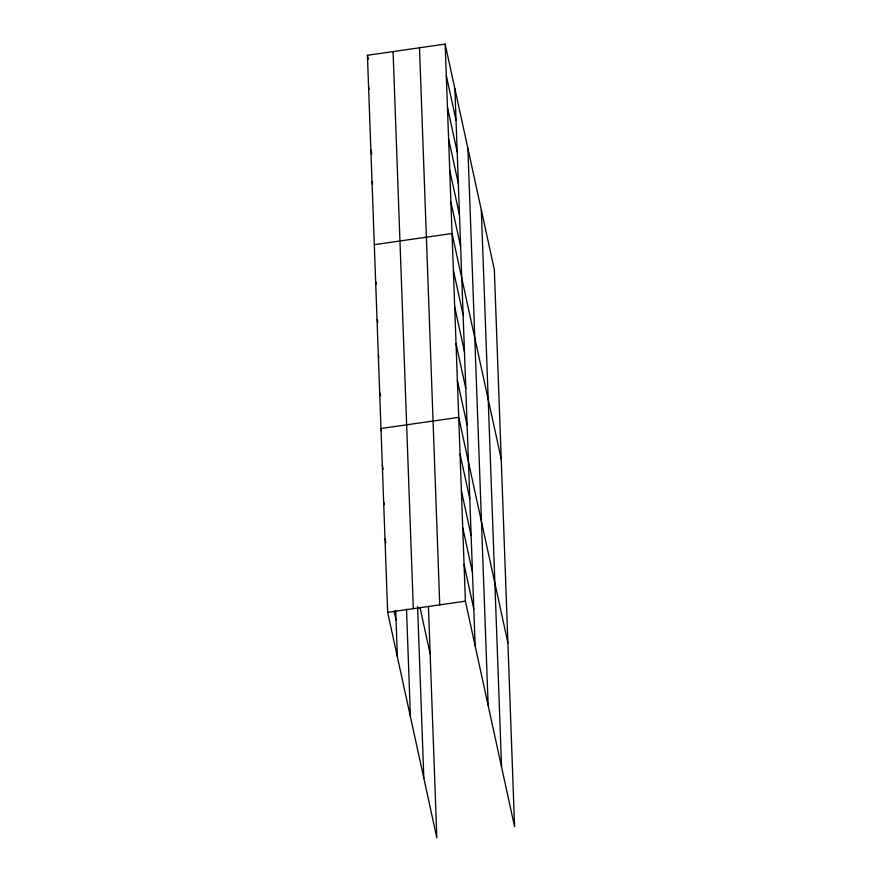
<?xml version="1.0" encoding="UTF-8"?>
<svg xmlns="http://www.w3.org/2000/svg" width="882" height="882" viewBox="0 0 882 882"><rect width="100%" height="100%" fill="white"/><g stroke="black" fill="none" stroke-linecap="round" stroke-linejoin="round"><path stroke-width="1.32" d="M428.432 606.408L436.844 837.9L387.661 612.351L367.419 55.279L445.156 44.1L494.339 269.649L514.581 826.721L465.398 601.171L445.156 44.1M374.299 244.678L452.036 233.498L501.219 459.059M387.661 612.351L465.398 601.171M446.303 75.665L456.038 120.294M447.45 107.229L457.185 151.869M448.596 138.805L458.331 183.434M449.743 170.369L459.478 214.999M450.889 201.934L460.625 246.563M453.381 270.267L463.105 314.907M454.715 307.035L464.439 351.664M456.049 343.804L465.784 388.433M457.383 380.572L467.118 425.201M507.9 642.89L458.717 417.34L380.98 428.509L381.553 431.144M460.051 454.109L469.786 498.738M367.419 55.279L368.279 59.215M461.396 490.866L471.12 535.506M368.566 86.844L369.139 89.468M462.73 527.634L472.454 572.264M464.064 564.403L473.799 609.032M370.859 149.973L371.719 153.92M372.006 181.549L372.579 184.173M375.644 281.446L376.217 284.07M377.264 319.527L377.838 322.151M378.312 354.983L378.885 357.607M379.933 393.063L380.506 395.687M419.975 607.345L430.162 654.069M382.325 465.277L383.174 469.213M383.659 502.045L384.232 504.669M384.993 538.814L385.853 542.75M394.056 611.028L396.062 620.211M481.318 209.949L501.56 767.02M467.901 148.441L488.154 705.501M454.892 88.729L475.133 645.8M419.501 47.793L439.743 604.854M417.594 606.618L423.823 778.2M393.074 51.586L413.316 608.657M406.503 609.109L410.417 716.68M395.709 610.675L397.396 656.98"/></g></svg>
